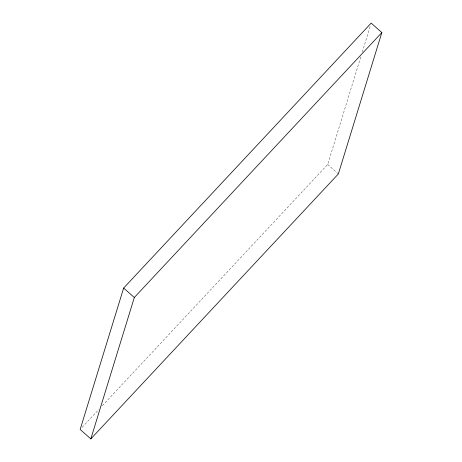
<?xml version="1.0" encoding="UTF-8"?>
<svg xmlns="http://www.w3.org/2000/svg" width="462" height="462" viewBox="0 0 462 462"><rect width="100%" height="100%" fill="white"/><g stroke="black" fill="none" stroke-linecap="round" stroke-linejoin="round"><path stroke-width="0.35" stroke-dasharray="2.31 1.73" d="M102.298 405.74L327.685 164.489L360.787 56.895M362.272 52.067L370.547 25.167M82.12 427.338L98.856 409.43M327.685 164.489L338.351 173.943"/><path stroke-width="0.69" d="M123.649 288.057L80.157 429.446L90.818 438.9L338.351 173.943L381.843 32.554L371.182 23.1L123.649 288.057L134.315 297.511L90.818 438.9M134.315 297.511L381.843 32.554"/></g></svg>
